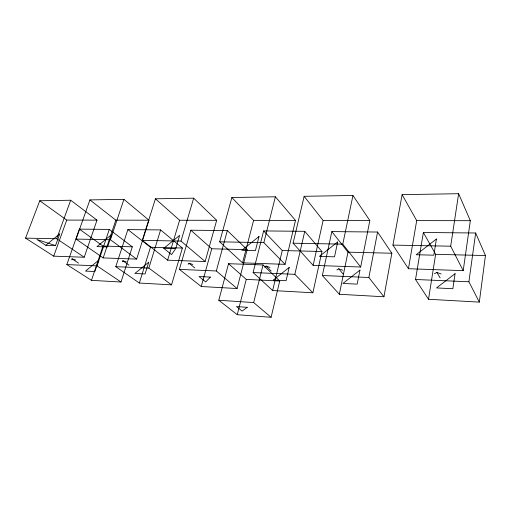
<?xml version="1.0" encoding="UTF-8"?>
<svg xmlns="http://www.w3.org/2000/svg" width="511" height="511" viewBox="0 0 511 511"><rect width="100%" height="100%" fill="white"/><g stroke="black" fill="none" stroke-linecap="round" stroke-linejoin="round"><path stroke-width="0.77" d="M479.312 302.116L485.45 255.557L475.664 232.997L423.37 232.486L415.526 279.491L428.512 299.267L479.312 302.116L468.9 281.772L475.664 232.997M463.202 270.651L470.324 220.688L458.623 193.701L402.119 194.653L392.933 245.101L408.442 268.716L463.202 270.651L450.689 246.193L458.623 193.701M428.512 299.267L435.634 254.325L423.37 232.486M408.442 268.716L416.701 220.611L402.119 194.653M383.94 296.77L391.854 253.239L377.578 232.039L331.85 231.592L322.352 275.506L339.336 294.266L383.94 296.77L368.865 277.499L377.578 232.039M360.677 267.023L369.83 220.541L352.954 195.477L304.147 196.301L293.09 243.204L313.141 265.343L360.677 267.023L342.785 244.149L352.954 195.477M339.336 294.266L347.985 252.153L331.85 231.592M312.879 292.777L321.93 251.508L304.767 231.323L263.631 230.927L253.098 272.548L272.644 290.523L312.879 292.777L294.834 274.33L253.098 272.548M313.141 265.343L323.118 220.471L304.147 196.301M294.834 274.33L304.767 231.323M285.068 264.347L295.492 220.426L275.378 196.786L231.873 197.521L219.685 241.818L242.546 262.846L285.068 264.347L263.848 242.655L219.685 241.818M271.098 317.299L279.734 281.018L263.044 264.947L228.558 263.689L218.785 300.251L237.232 314.693L271.098 317.299L253.68 302.569L218.785 300.251M272.644 290.523L282.264 250.524L263.631 230.927M253.68 302.569L263.044 264.947M263.848 242.655L275.378 196.786M237.232 314.693L246.264 279.396L228.558 263.689M71.783 259.863L72.038 258.86L75.583 260.01M242.546 262.846L253.597 220.362L231.873 197.521M237.072 288.53L247.158 249.655L227.338 230.57L190.833 230.212L179.38 269.393L201.245 286.518L237.072 288.53L216.319 270.971L179.38 269.393M216.319 270.971L227.338 230.57M205.141 261.517L216.683 220.311L193.682 198.166L155.446 198.805L142.282 240.349L167.627 260.195L205.141 261.517L180.977 241.083L142.282 240.349M201.245 286.518L211.752 248.774L190.833 230.212M171.543 284.851L182.37 248.046L160.614 229.918L127.891 229.599L115.78 266.672L139.331 283.043L171.543 284.851L148.829 268.09L115.78 266.672M180.977 241.083L193.682 198.166M175.701 248.627L179.648 235.379L163.775 248.327L171.562 254.561L175.701 248.627L163.775 248.327M167.627 260.195L179.61 220.254L155.446 198.805M148.829 268.09L160.614 229.918M139.331 283.043L150.47 247.26L127.891 229.599M136.648 259.096L148.963 220.209L123.924 199.341L89.923 199.91L76.107 239.091L103.177 257.914L136.648 259.096L110.427 239.742L76.107 239.091M121.018 282.015L132.323 246.807L109.303 229.42L79.346 229.126L66.832 264.583L91.463 280.354L121.018 282.015L97.039 265.873L66.832 264.583M103.177 257.914L115.818 220.158L89.923 199.91M110.427 239.742L123.924 199.341M97.039 265.873L109.303 229.42M91.463 280.354L103.011 246.085L132.323 246.807M84.213 257.244L97.013 220.132L70.684 200.235L39.749 200.759L25.55 238.132L53.693 256.164L84.213 257.244L56.708 238.726L25.55 238.132M55.52 245.574L59.832 233.68L45.881 245.331L36.913 239.499L55.52 245.574L45.881 245.331M53.693 256.164L66.73 220.088L97.013 220.132M56.708 238.726L70.684 200.235M122.308 261.792L122.819 260.757L126.473 261.951M188.137 264.308L189.013 263.222L192.794 264.487M264.698 267.234L266.046 266.09L269.974 267.438M336.877 269.993L338.716 268.799L342.766 270.217M434.376 273.717L436.95 272.465L441.153 273.979M115.818 220.158L148.963 220.209M179.61 220.254L216.683 220.311M253.597 220.362L295.492 220.426M323.118 220.471L369.83 220.541M416.701 220.611L470.324 220.688M293.09 243.204L342.785 244.149M392.933 245.101L450.689 246.193M150.47 247.26L182.37 248.046M211.752 248.774L247.158 249.655M282.264 250.524L321.93 251.508M347.985 252.153L391.854 253.239M435.634 254.325L485.45 255.557M322.352 275.506L368.865 277.499M415.526 279.491L468.9 281.772M246.264 279.396L279.734 281.018M72.038 258.86L78.534 263.12M39.749 200.759L66.73 220.088M79.346 229.126L103.011 246.085M122.819 260.757L129.021 265.19M189.013 263.222L194.748 267.885M266.046 266.09L271.137 271.009M338.716 268.799L343.073 273.96M436.95 272.465L440.156 277.933M455.065 273.692L452.861 288.721L436.535 287.936L455.065 273.692M436.4 239.02L433.826 255.187L416.19 254.734L436.4 239.02M359.948 270.115L357.183 284.129L342.913 283.445L359.948 270.115M337.675 241.952L334.526 256.822L319.42 256.388L337.675 241.952M289.194 267.451L286.077 280.718L273.244 280.105L289.194 267.451M259.013 236.504L255.411 250.652L241.837 250.307L259.013 236.504M148.758 262.162L145.098 273.953L134.891 273.468L148.758 262.162M111.743 234.415L107.572 246.896L96.969 246.628L111.743 234.415M98.649 260.271L94.854 271.545L85.509 271.098L98.649 260.271M210.391 277.09L205.709 281.919L199.003 276.54L210.391 277.09M247.235 307.322L242.125 311.09L236.472 306.562L247.235 307.322"/></g></svg>
